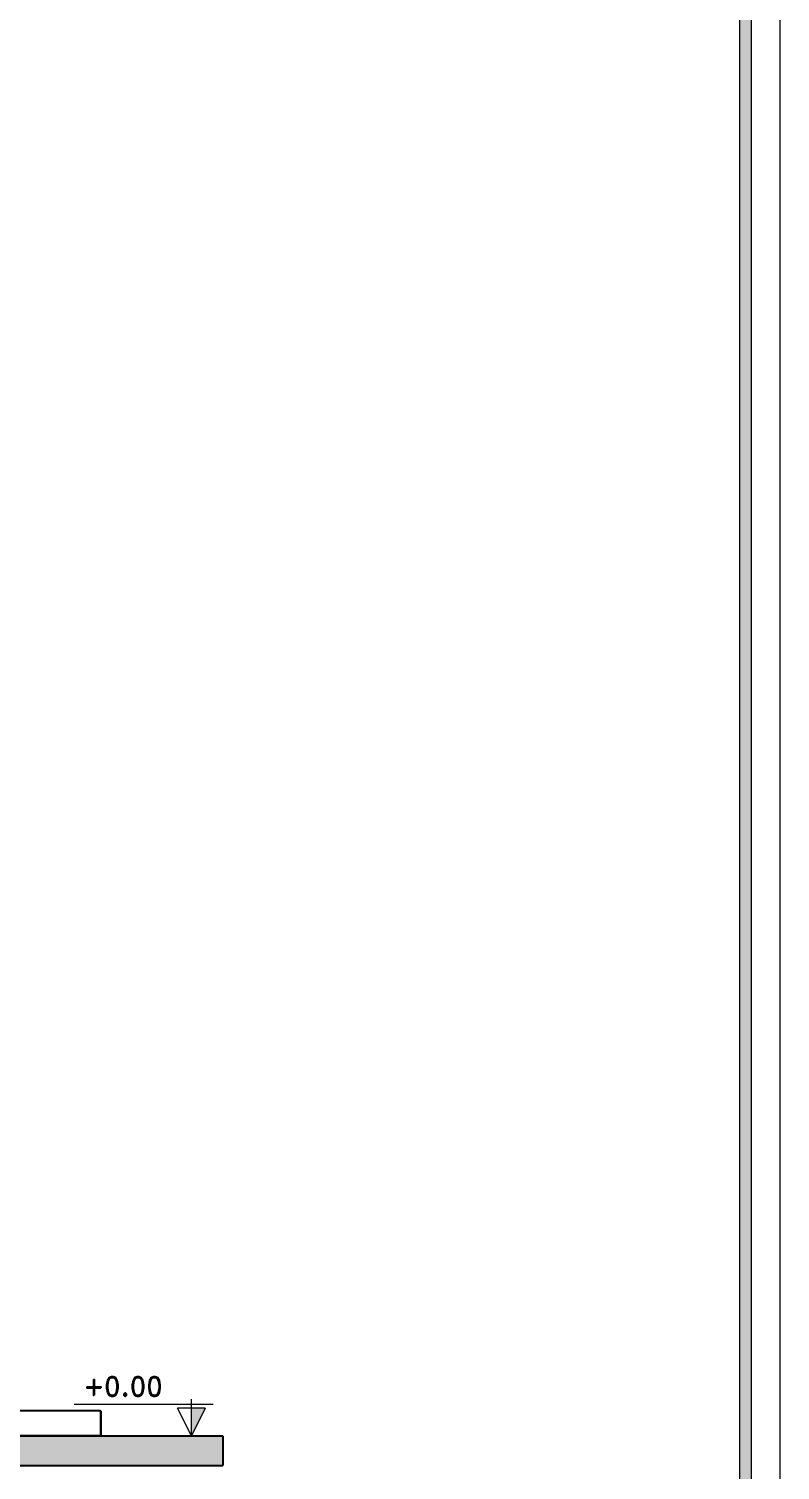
# Model space of a CAD drawing. Header units: metres. Extents: x 294 to 1101, y -498 to -355.
# Drawn here: x 505.89 to 510.97, y -490.13 to -480.39 of the extents above; entities that cross this region are included whole.
import ezdxf

# ---------------------------------------------------------------- set-up
doc = ezdxf.new("R2010")
doc.units = ezdxf.units.M
for name, color, linetype, lineweight in [('19-JARDINERIA', 80, 'Continuous', 0), ('D', 2, 'Continuous', 13), ('wall', 7, 'Continuous', 25)]:
    doc.layers.add(name, color=color, linetype=linetype, lineweight=lineweight)
doc.styles.add('ROMAND', font='romand.shx', dxfattribs={"height": 0.2})

msp = doc.modelspace()

# ---------------------------------------------------------------- hatches: boundary and pattern name
at = {"layer": '19-JARDINERIA'}
h = msp.add_hatch(color=251, dxfattribs=at)
h.paths.add_polyline_path([(478.9543, -452.6996), (478.9543, -497.7104), (510.7723, -497.7104), (510.7723, -452.6996)])
h.paths.add_polyline_path([(479.0319, -452.7772), (479.0319, -497.6328), (510.6947, -497.6328), (510.6947, -452.7772)], flags=16)
at = {"layer": 'wall'}
h = msp.add_hatch(color=256, dxfattribs=at)
h.dxf.hatch_style = 1
h.paths.add_polyline_path([(507.2021, -489.8949), (506.3764, -489.8949), (502.7764, -489.8949), (500.2844, -489.8949), (500.2356, -489.8949), (500.0517, -489.8949), (500.0217, -489.8949), (499.7487, -489.8949), (499.7476, -489.8949), (499.7465, -489.8949), (499.7454, -489.8949), (499.7443, -489.8949), (499.7432, -489.8949), (499.7422, -489.8949), (499.7412, -489.8949), (499.7402, -489.8949), (499.7392, -489.8949), (499.7383, -489.8949), (499.7375, -489.8949), (499.7366, -489.8949), (499.7358, -489.8949), (499.7351, -489.8949), (499.7344, -489.8949), (499.7338, -489.8949), (499.7333, -489.8949), (499.7327, -489.8949), (499.7323, -489.8949), (499.7319, -489.8949), (499.7316, -489.8949), (499.7314, -489.8949), (499.7312, -489.8949), (499.7311, -489.8949), (499.7311, -489.8949), (499.7298, -489.8949), (499.7266, -489.8949), (499.7238, -489.8949), (499.7213, -489.8949), (499.7192, -489.8949), (499.7173, -489.8949), (499.7159, -489.8949), (499.7148, -489.8949), (499.7141, -489.8949), (499.7137, -489.8949), (499.5162, -489.8949), (499.5151, -489.8949), (499.514, -489.8949), (499.5129, -489.8949), (499.5118, -489.8949), (499.5107, -489.8949), (499.5097, -489.8949), (499.5087, -489.8949), (499.5077, -489.8949), (499.5067, -489.8949), (499.5058, -489.8949), (499.505, -489.8949), (499.5041, -489.8949), (499.5033, -489.8949), (499.5026, -489.8949), (499.5019, -489.8949), (499.5013, -489.8949), (499.5008, -489.8949), (499.5003, -489.8949), (499.4998, -489.8949), (499.4994, -489.8949), (499.4991, -489.8949), (499.4989, -489.8949), (499.4987, -489.8949), (499.4986, -489.8949), (499.4986, -489.8949), (486.2948, -489.8949), (485.8611, -489.8949), (485.8611, -490.0949), (507.2021, -490.0949)])

# ---------------------------------------------------------------- linework, layer by layer
for p, q in [((506.3764, -489.7249), (505.0764, -489.7249)), ((506.3764, -489.7249), (506.3781, -489.7249)), ((506.3764, -489.7249), (506.3764, -489.8949)), ((506.3781, -489.7249), (506.3781, -489.8949)), ((492.6027, -489.8949), (506.3764, -489.8949)), ((502.7764, -489.8949), (506.3764, -489.8949)), ((504.4157, -489.8949), (506.3764, -489.8949)), ((504.4157, -489.8949), (506.3764, -489.8949)), ((506.3764, -489.8949), (505.0764, -489.8949)), ((506.3764, -489.8949), (506.3781, -489.8949)), ((506.3764, -489.8949), (507.2021, -489.8949)), ((506.3764, -489.8949), (507.2021, -489.8949)), ((506.3764, -489.8949), (507.2021, -489.8949)), ((506.3764, -489.8949), (507.2021, -489.8949)), ((485.8611, -490.0949), (507.2021, -490.0949))]:
    msp.add_line(p, q)
at = {"layer": '19-JARDINERIA', "color": 251}
for points in [[(478.7603, -452.5056), (478.7603, -497.9044), (510.9663, -497.9044), (510.9663, -452.5056)], [(478.9543, -452.6996), (478.9543, -497.7104), (510.7723, -497.7104), (510.7723, -452.6996)], [(479.0319, -452.7772), (479.0319, -497.6328), (510.6947, -497.6328), (510.6947, -452.7772)]]:
    msp.add_lwpolyline(points, close=True, dxfattribs=at)
at = {"layer": 'D'}
for p, q in [((507.136, -489.6836), (506.1973, -489.6836)), ((507.136, -489.6836), (506.1973, -489.6836)), ((507.0836, -489.7071), (506.8959, -489.7071)), ((506.9897, -489.8949), (506.8959, -489.7071)), ((507.0836, -489.7071), (506.8959, -489.7071)), ((506.9897, -489.8949), (506.8959, -489.7071)), ((506.9897, -489.8949), (506.9897, -489.6461)), ((506.9897, -489.8949), (506.9897, -489.6461)), ((507.0836, -489.7071), (506.9897, -489.8949)), ((507.0836, -489.7071), (506.9897, -489.8949))]:
    msp.add_line(p, q, dxfattribs=at)
msp.add_solid([(507.0836, -489.7071), (506.9897, -489.7071), (506.9897, -489.8949)], dxfattribs=at)
msp.add_solid([(507.0836, -489.7071), (506.9897, -489.7071), (506.9897, -489.8949)], dxfattribs=at)
at = {"layer": 'wall'}
msp.add_line((507.2021, -489.8949), (507.2021, -490.0949), dxfattribs=at)

# ---------------------------------------------------------------- texts
at = {"layer": 'D', "style": 'ROMAND'}
msp.add_text('+0.00', height=0.13003, dxfattribs=at).set_placement((506.261, -489.6259))

doc.saveas('drawing.dxf')
